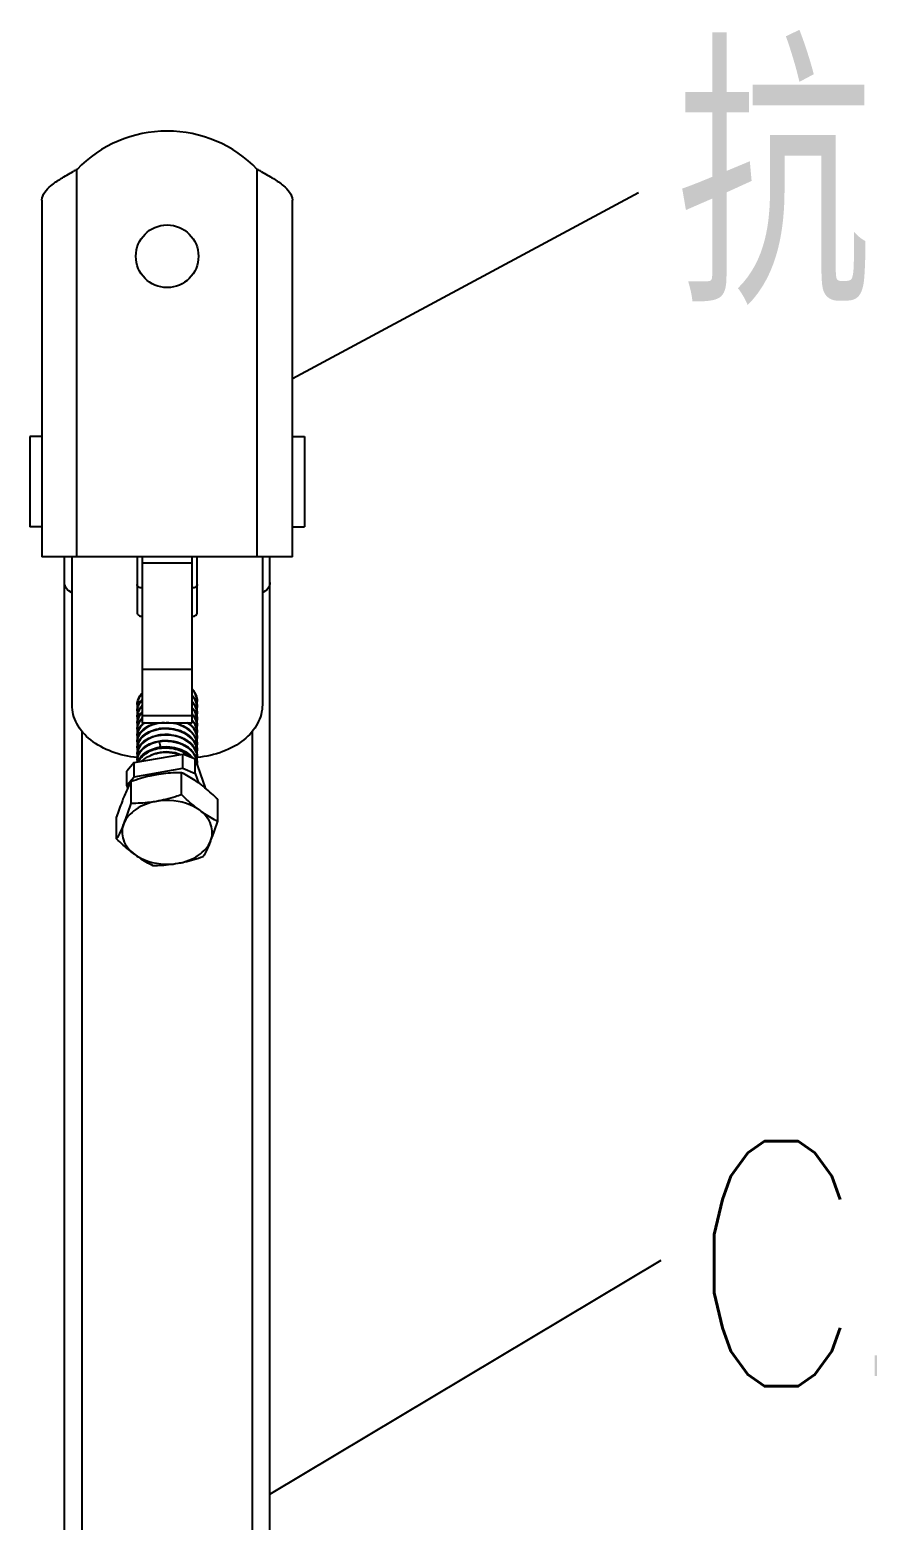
# Model space of a CAD drawing. Extents: x 27938 to 1507990, y 110129 to 923079.
# Drawn here: x 669688 to 671055, y 359780 to 362213 of the extents above; entities that cross this region are included whole.
import ezdxf

# ---------------------------------------------------------------- set-up
doc = ezdxf.new("R2010")
doc.units = 0
doc.header["$LTSCALE"] = 1000
doc.header["$MEASUREMENT"] = 0
doc.layers.add('W_DIM', color=4, linetype='Continuous')
doc.styles.get("Standard").update_dxf_attribs({"font": 'gbenor.shx', "bigfont": 'gbcbig.shx'})
doc.styles.add('wwp100', font='txt.shx', dxfattribs={"width": 0.7, "height": 400, "bigfont": 'hztxt.shx'})
doc.dimstyles.get("Standard").update_dxf_attribs({"dimtxt": 0.18, "dimasz": 0.18, "dimexe": 0.18, "dimexo": 0.0625, "dimgap": 0.09, "dimtad": 0, "dimtih": 1, "dimtoh": 1, "dimdec": 4, "dimzin": 0, "dimdsep": 46, "dimtxsty": 'Standard', "dimcen": 0.09, "dimadec": 0, "dimazin": 0, "dimtfac": 1, "dimtdec": 4, "dimtofl": 0, "dimtmove": 0, "dimatfit": 3, "dimfxl": 1, "dimtolj": 1, "dimtzin": 0, "dimarcsym": 0})

msp = doc.modelspace()

# ---------------------------------------------------------------- linework, layer by layer
for p, q in [((669764.7, 361352.6), (669764.7, 361985.1)), ((670059.1, 361352.6), (670059.1, 361985.1)), ((669707.5, 361935.1), (669707.5, 361352.6)), ((670116.4, 361352.6), (670116.4, 361935.1)), ((669707.5, 361548.9), (669687.7, 361548.9)), ((669687.7, 361548.9), (669687.7, 361401.7)), ((670116.4, 361548.9), (670136.2, 361548.9)), ((670136.2, 361548.9), (670136.2, 361401.7)), ((669707.5, 361401.7), (669687.7, 361401.7)), ((670116.4, 361401.7), (670136.2, 361401.7)), ((670116.4, 361352.6), (669707.5, 361352.6)), ((669744.3, 358782.2), (669744.3, 361352.6)), ((669756.6, 361111), (669756.6, 361352.6)), ((669862.9, 361352.6), (669862.9, 361261.3)), ((669871.1, 361352.6), (669871.1, 361081.7)), ((669871.1, 361342.7), (669952.8, 361342.7)), ((669952.8, 361081.7), (669952.8, 361352.6)), ((669961, 361261.3), (669961, 361352.6)), ((670067.3, 361352.6), (670067.3, 361111)), ((670079.6, 358782.2), (670079.6, 361352.6)), ((669871.1, 361169.2), (669952.8, 361169.2)), ((669871.1, 361093.6), (669952.8, 361093.6)), ((669871.1, 361081.7), (669952.8, 361081.7)), ((669772.9, 358903.1), (669772.9, 361068.2)), ((669898.8, 361050.5), (669900.8, 361042.1)), ((670051, 358903.1), (670051, 361068.2)), ((669858.3, 361016.7), (669937.7, 361030.6)), ((669957.5, 361022.2), (669937.7, 361030.6)), ((669937.7, 361007.5), (669937.7, 361030.6)), ((669858.3, 361016.7), (669846.3, 361002.7)), ((669846.3, 360979.6), (669846.3, 361002.7)), ((669858.3, 360993.6), (669858.3, 361016.7)), ((669858.3, 360993.6), (669937.7, 361007.5)), ((669935.5, 360964.3), (669935.5, 361000.2)), ((669937.7, 361007.5), (669957.5, 360999)), ((669957.5, 361022.2), (669973.9, 360975.3)), ((669957.5, 360999), (669957.5, 361022.2)), ((669957.5, 360999), (669962.8, 360983.8)), ((669846.3, 360979.6), (669858.3, 360993.6)), ((669847.8, 360975.4), (669846.3, 360979.6)), ((669853, 360949.9), (669853, 360985.7)), ((669994.4, 360921), (669994.4, 360956.8)), ((669829.4, 360892.1), (669829.4, 360928))]:
    msp.add_line(p, q)
msp.add_circle((669911.9, 361843.3), 51.1)
for centre, radius, start, end in [((669911.9, 361843.3), 204.4, 43.9455, 136.0545), ((669917.6, 361697.7), 325.5, 117.9978, 119.2622), ((669906.3, 361697.7), 325.5, 60.7378, 62.0022), ((669924.2, 361110), 38.3, 41.2696, 41.5925), ((669924.5, 361111.6), 37.9, 39.7045, 41.528), ((669931.9, 361114.8), 29.1, 18.4603, 20.6754), ((669932.4, 361116.3), 28.6, 15.9619, 18.4588), ((669885.2, 361110.3), 22.3, 176.7735, 180.0108), ((669885.4, 361110.3), 22.6, 180.0526, 191.0446), ((669885.2, 361100.2), 22.3, 176.7894, 180.0075), ((669885.4, 361100.2), 22.6, 180.049, 190.9977), ((669894.9, 361095.9), 33.7, 135.4665, 138.8015), ((669894.9, 361085.8), 33.7, 135.4871, 138.7938), ((669894.9, 361075.7), 33.7, 135.4659, 138.8093), ((669931.9, 361104.7), 29.1, 18.4602, 20.6744), ((669931.9, 361094.6), 29.1, 18.4602, 20.6742), ((669932.4, 361106.1), 28.6, 15.9611, 18.4587), ((669932.4, 361096), 28.6, 15.9615, 18.4587), ((669933.9, 361115.3), 27.1, 350.0725, 359.9827), ((669933.9, 361105.2), 27.1, 350.1241, 359.9724), ((669934.1, 361115.3), 26.9, 2.6981, 5.2477), ((669934.1, 361115.3), 26.9, 0.008, 2.6973), ((669934.1, 361105.2), 26.9, 359.9975, 2.695), ((669934.1, 361095.1), 26.9, 0.011, 2.6839), ((669885.2, 361090), 22.3, 176.785, 179.9983), ((669885.4, 361090.1), 22.6, 180.0405, 191.0531), ((669885.2, 361079.9), 22.3, 176.7769, 180.0081), ((669885.4, 361079.9), 22.6, 180.0497, 191.0016), ((669894.9, 361065.6), 33.7, 135.4702, 138.7951), ((669895.7, 361054.8), 34.7, 132.2645, 138.752), ((669897.8, 361052.4), 37.8, 129.2284, 132.3075), ((669909.3, 361018.7), 54.3, 98.9818, 101.0323), ((669924.8, 361071.3), 37.5, 38.3867, 41.6033), ((669924.5, 361069.8), 37.9, 39.969, 41.5624), ((669925, 361060.1), 37.3, 37.6353, 41.5837), ((669931.9, 361084.5), 29.1, 18.4603, 20.6751), ((669931.9, 361074.4), 29.1, 18.4602, 20.6743), ((669931.9, 361064.2), 29.1, 18.4602, 20.6747), ((669932.4, 361085.9), 28.6, 15.9624, 18.4588), ((669932.4, 361075.8), 28.6, 15.9612, 18.4587), ((669932.4, 361065.7), 28.6, 15.9616, 18.4587), ((669933.9, 361095.1), 27.1, 350.1633, 359.9862), ((669933.9, 361085), 27.1, 350.0816, 359.9797), ((669933.9, 361074.9), 27.1, 350.141, 359.976), ((669934.1, 361085), 26.9, 2.6985, 5.2581), ((669934.1, 361085), 26.9, 0.005, 2.6978), ((669934.1, 361074.9), 26.9, 0.0011, 2.692), ((669885.2, 361069.8), 22.3, 176.7867, 180.0021), ((669885.4, 361069.8), 22.6, 180.0437, 191.0051), ((669885.2, 361059.7), 22.3, 176.7795, 180.0015), ((669885.4, 361059.7), 22.6, 180.0437, 191.062), ((669885.2, 361049.6), 22.3, 176.7801, 180.0075), ((669885.4, 361049.6), 22.6, 180.049, 190.9954), ((669909.3, 361008.3), 54.6, 99.0333, 99.9567), ((669909.7, 361004.9), 58.1, 82.211, 82.5185), ((669931.9, 361054.1), 29.1, 18.4603, 20.6749), ((669931.9, 361044), 29.1, 18.4602, 20.6741), ((669932.4, 361055.5), 28.6, 15.9612, 18.4587), ((669932.3, 361045.4), 28.8, 18.117, 18.456), ((669932.5, 361045.4), 28.6, 15.9641, 18.119), ((669933.9, 361064.8), 27.1, 350.0747, 359.9827), ((669933.9, 361054.6), 27.1, 350.395, 359.9755), ((669934.1, 361064.7), 26.9, 2.6886, 5.2518), ((669934.1, 361064.7), 26.9, 0.008, 2.6878), ((669934.1, 361054.6), 26.9, 0.0004, 2.6959), ((669885.2, 361039.4), 22.3, 176.7856, 179.9966), ((669885.4, 361039.5), 22.6, 180.0384, 191.0179), ((669885.2, 361029.3), 22.3, 176.7743, 180.0077), ((669885.4, 361029.3), 22.6, 180.0498, 191.0645), ((669909.2, 360988.9), 53.8, 100.5055, 101.18), ((669909.4, 360976.7), 65.9, 97.4386, 99.2614), ((669909.3, 360988.4), 54.3, 98.9052, 100.5042), ((669931.9, 361033.9), 29.1, 18.4602, 20.6754), ((669931.9, 361023.8), 29.1, 18.4602, 20.6746), ((669931.8, 361013.6), 29.3, 18.4202, 20.7394), ((669932.4, 361035.3), 28.6, 15.9619, 18.4587), ((669932.4, 361025.2), 28.6, 15.9611, 18.4587), ((669932.5, 361015.1), 28.6, 15.8298, 18.459), ((669933.9, 361044.5), 27.1, 350.1504, 359.9814), ((669933.9, 361034.4), 27.1, 350.0711, 359.9827), ((669933.9, 361024.3), 27.1, 350.1078, 359.9722), ((669934.1, 361034.4), 26.9, 2.6938, 5.2451), ((669934.1, 361044.5), 26.9, 0.0063, 2.6857), ((669934.1, 361034.4), 26.9, 0.008, 2.693), ((669934.1, 361024.3), 26.9, 359.9973, 2.6949), ((669885.2, 361019.2), 22.3, 176.7845, 184.2112), ((669934, 361014.1), 27, 2.8574, 5.2194), ((669934, 361014.1), 27, 0.0081, 2.8567), ((669934, 361014.1), 27.1, 356.5315, 0.0065)]:
    msp.add_arc(centre, radius, start, end)
for points, knots in [([(669707.5, 361935.1), (669707.5, 361944.2), (669720.1, 361958), (669739.1, 361970.7), (669751.7, 361977.9), (669758.4, 361981.7)], [0, 0, 0, 0, 0.388881, 0.673899, 1, 1, 1, 1]), ([(670065.4, 361981.7), (670072.1, 361977.9), (670084.8, 361970.7), (670103.8, 361958), (670116.4, 361944.2), (670116.4, 361935.1)], [0, 0, 0, 0, 0.326101, 0.611119, 1, 1, 1, 1]), ([(669756.5, 361293.9), (669753.1, 361295.6), (669747, 361300), (669744.3, 361307.2), (669744.3, 361310.5)], [0, 0, 0, 0, 0.538137, 1, 1, 1, 1]), ([(669871.1, 361301.8), (669869, 361301.8), (669865.3, 361302.6), (669862.9, 361306), (669862.9, 361307.6)], [0, 0, 0, 0, 0.559761, 1, 1, 1, 1]), ([(669961, 361307.6), (669961, 361306), (669958.6, 361302.6), (669954.8, 361301.8), (669952.8, 361301.8)], [0, 0, 0, 0, 0.440239, 1, 1, 1, 1]), ([(670079.6, 361310.5), (670079.6, 361307.2), (670076.8, 361300), (670070.8, 361295.6), (670067.4, 361293.9)], [0, 0, 0, 0, 0.461863, 1, 1, 1, 1]), ([(669862.9, 361261.3), (669862.9, 361259.7), (669865.3, 361256.3), (669869, 361255.5), (669871.1, 361255.5)], [0, 0, 0, 0, 0.440239, 1, 1, 1, 1]), ([(669952.8, 361255.5), (669954.8, 361255.5), (669958.6, 361256.3), (669961, 361259.7), (669961, 361261.3)], [0, 0, 0, 0, 0.559761, 1, 1, 1, 1]), ([(669862.9, 361111.5), (669862.9, 361114.8), (669864.4, 361121.6), (669868.5, 361127.1), (669870.9, 361129.6)], [0, 0, 0, 0, 0.479607, 1, 1, 1, 1]), ([(669870.9, 361128.4), (669868.6, 361126), (669864.8, 361120.9), (669863.1, 361114.6), (669862.9, 361111.5)], [0, 0, 0, 0, 0.520009, 1, 1, 1, 1]), ([(669952.9, 361126.5), (669953.6, 361125.7), (669956.4, 361122.3), (669958.5, 361118.3), (669959.6, 361115.2)], [0, 0, 0, 0, 0.25985, 1, 1, 1, 1]), ([(669959.2, 361115), (669958.8, 361115.9), (669957.2, 361119.6), (669954.9, 361123), (669952.9, 361125.3)], [0, 0, 0, 0, 0.242549, 1, 1, 1, 1]), ([(669959.2, 361125.1), (669958.9, 361126), (669957.3, 361129.7), (669955, 361133), (669953, 361135.3)], [0, 0, 0, 0, 0.242679, 1, 1, 1, 1]), ([(669953.7, 361135.8), (669954.3, 361135), (669956.8, 361131.8), (669958.6, 361128.1), (669959.6, 361125.3)], [0, 0, 0, 0, 0.25881, 1, 1, 1, 1]), ([(669863.4, 361025), (669849.2, 361026.3), (669822, 361032.2), (669787, 361051), (669762.7, 361078), (669756.6, 361100.4), (669756.6, 361111)], [0, 0, 0, 0, 0.288185, 0.553327, 0.788006, 1, 1, 1, 1]), ([(669870.9, 361118.3), (669868.6, 361115.9), (669864.8, 361110.7), (669863.1, 361104.4), (669862.9, 361101.4)], [0, 0, 0, 0, 0.519993, 1, 1, 1, 1]), ([(669862.9, 361101.4), (669862.9, 361104.4), (669864.1, 361110.5), (669867.5, 361115.7), (669869.6, 361118.1)], [0, 0, 0, 0, 0.482588, 1, 1, 1, 1]), ([(669870.9, 361108.1), (669868.6, 361105.8), (669864.8, 361100.6), (669863.1, 361094.3), (669862.9, 361091.3)], [0, 0, 0, 0, 0.52002, 1, 1, 1, 1]), ([(669862.9, 361091.3), (669862.9, 361094.2), (669864.1, 361100.4), (669867.5, 361105.6), (669869.6, 361108)], [0, 0, 0, 0, 0.482583, 1, 1, 1, 1]), ([(669870.9, 361098), (669868.6, 361095.7), (669864.8, 361090.5), (669863.1, 361084.2), (669862.9, 361081.2)], [0, 0, 0, 0, 0.520002, 1, 1, 1, 1]), ([(669862.9, 361081.2), (669862.9, 361084.1), (669864.1, 361090.3), (669867.5, 361095.5), (669869.6, 361097.9)], [0, 0, 0, 0, 0.482587, 1, 1, 1, 1]), ([(669959.2, 361094.8), (669958.8, 361095.7), (669957.2, 361099.4), (669954.9, 361102.8), (669952.8, 361105.1)], [0, 0, 0, 0, 0.242544, 1, 1, 1, 1]), ([(669952.9, 361116.5), (669953.6, 361115.6), (669956.4, 361112.2), (669958.5, 361108.2), (669959.6, 361105.1)], [0, 0, 0, 0, 0.25988, 1, 1, 1, 1]), ([(669959.2, 361104.9), (669958.8, 361105.8), (669957.2, 361109.5), (669954.9, 361112.9), (669952.9, 361115.2)], [0, 0, 0, 0, 0.242552, 1, 1, 1, 1]), ([(669952.9, 361106.3), (669953.6, 361105.5), (669956.4, 361102), (669958.5, 361098.1), (669959.6, 361095)], [0, 0, 0, 0, 0.259876, 1, 1, 1, 1]), ([(670067.3, 361111), (670067.3, 361100.5), (670061.2, 361078.1), (670037.1, 361051.2), (670002.3, 361032.3), (669975.2, 361026.4), (669961, 361025)], [0, 0, 0, 0, 0.212085, 0.446759, 0.711828, 1, 1, 1, 1]), ([(669870.9, 361087.9), (669868.6, 361085.6), (669864.8, 361080.4), (669863.1, 361074.1), (669862.9, 361071.1)], [0, 0, 0, 0, 0.520001, 1, 1, 1, 1]), ([(669862.9, 361071.1), (669862.9, 361074), (669864.1, 361080.1), (669867.5, 361085.4), (669869.6, 361087.7)], [0, 0, 0, 0, 0.482586, 1, 1, 1, 1]), ([(669875.5, 361081.8), (669872, 361079.2), (669865.9, 361073.1), (669863.1, 361064.8), (669862.9, 361060.9)], [0, 0, 0, 0, 0.52908, 1, 1, 1, 1]), ([(669907.4, 361081.7), (669901.7, 361081.5), (669890.7, 361079.8), (669876.4, 361073.3), (669866.2, 361063.4), (669863.1, 361054.9), (669862.9, 361050.8)], [0, 0, 0, 0, 0.291873, 0.559175, 0.79302, 1, 1, 1, 1]), ([(669862.9, 361060.9), (669862.9, 361063.9), (669864.1, 361070), (669867.5, 361075.2), (669869.6, 361077.6)], [0, 0, 0, 0, 0.482585, 1, 1, 1, 1]), ([(669869.6, 361067.5), (669871.2, 361069.3), (669878.8, 361076.3), (669888.9, 361080.3), (669896.8, 361081.8)], [0, 0, 0, 0, 0.228177, 1, 1, 1, 1]), ([(669869.6, 361057.4), (669875, 361063.6), (669887.1, 361070.1), (669904.6, 361073.2), (669919, 361072.8), (669932.8, 361069.4), (669944.9, 361063.4), (669954.3, 361055), (669958.4, 361048), (669959.6, 361044.4)], [0, 0, 0, 0, 0.235001, 0.369196, 0.507414, 0.643709, 0.772807, 0.891505, 1, 1, 1, 1]), ([(669900.8, 361072.4), (669902.5, 361072.7), (669909.6, 361073.5), (669916.8, 361072.9), (669922.1, 361071.8)], [0, 0, 0, 0, 0.247797, 1, 1, 1, 1]), ([(669959.2, 361054.3), (669957.7, 361058.3), (669952.5, 361066.1), (669940.9, 361074.8), (669926.4, 361080.4), (669915.8, 361081.7), (669910.4, 361081.8)], [0, 0, 0, 0, 0.218898, 0.461373, 0.725247, 1, 1, 1, 1]), ([(669922.7, 361081.8), (669927, 361081), (669935.3, 361078.5), (669946.3, 361072.4), (669954.8, 361064.4), (669958.5, 361057.8), (669959.6, 361054.5)], [0, 0, 0, 0, 0.276521, 0.537648, 0.778453, 1, 1, 1, 1]), ([(669959.2, 361064.4), (669957.9, 361067.8), (669953.9, 361074.5), (669948, 361079.5), (669944.8, 361081.8)], [0, 0, 0, 0, 0.478395, 1, 1, 1, 1]), ([(669946.6, 361081.7), (669949.6, 361079.4), (669954.9, 361074.4), (669958.5, 361067.9), (669959.6, 361064.6)], [0, 0, 0, 0, 0.520421, 1, 1, 1, 1]), ([(669952.9, 361086.1), (669953.6, 361085.2), (669956.4, 361081.8), (669958.5, 361077.8), (669959.6, 361074.7)], [0, 0, 0, 0, 0.259878, 1, 1, 1, 1]), ([(669959.2, 361084.6), (669958.9, 361085.5), (669957.4, 361088.9), (669955.3, 361092), (669953.5, 361094.1)], [0, 0, 0, 0, 0.243219, 1, 1, 1, 1]), ([(669954.2, 361094.6), (669954.8, 361093.9), (669957, 361090.8), (669958.7, 361087.5), (669959.6, 361084.8)], [0, 0, 0, 0, 0.258068, 1, 1, 1, 1]), ([(669959.2, 361074.5), (669958.9, 361075.2), (669957.7, 361078.2), (669956, 361080.9), (669954.5, 361082.9)], [0, 0, 0, 0, 0.244171, 1, 1, 1, 1]), ([(669959.2, 361044.2), (669957.6, 361048.5), (669951.9, 361056.8), (669939.2, 361065.7), (669923.4, 361071), (669906.3, 361072.3), (669889.9, 361069.4), (669876, 361062.8), (669866, 361053.1), (669863.1, 361044.7), (669862.9, 361040.7)], [0, 0, 0, 0, 0.114222, 0.241564, 0.380183, 0.523375, 0.662466, 0.789658, 0.901085, 1, 1, 1, 1]), ([(669862.9, 361050.8), (669862.9, 361053.8), (669864.1, 361059.9), (669867.5, 361065.1), (669869.6, 361067.5)], [0, 0, 0, 0, 0.482588, 1, 1, 1, 1]), ([(669959.2, 361034), (669957.6, 361038.3), (669951.9, 361046.7), (669939.2, 361055.6), (669923.4, 361060.9), (669906.3, 361062.1), (669889.9, 361059.3), (669876, 361052.7), (669866, 361043), (669863.1, 361034.6), (669862.9, 361030.6)], [0, 0, 0, 0, 0.11422, 0.241557, 0.38018, 0.523371, 0.662464, 0.789655, 0.901082, 1, 1, 1, 1]), ([(669862.9, 361040.7), (669862.9, 361043.6), (669864.1, 361049.8), (669867.5, 361055), (669869.6, 361057.4)], [0, 0, 0, 0, 0.482586, 1, 1, 1, 1]), ([(669898.8, 361050.5), (669894, 361049.7), (669884.9, 361047.2), (669873.4, 361040.5), (669865.4, 361031.4), (669863.1, 361024), (669862.9, 361020.5)], [0, 0, 0, 0, 0.290521, 0.554658, 0.788516, 1, 1, 1, 1]), ([(669869.6, 361047.3), (669875, 361053.4), (669887.1, 361060), (669904.6, 361063.1), (669919, 361062.7), (669932.8, 361059.3), (669944.9, 361053.3), (669954.3, 361044.9), (669958.4, 361037.8), (669959.6, 361034.2)], [0, 0, 0, 0, 0.234995, 0.369193, 0.507415, 0.643708, 0.772808, 0.891506, 1, 1, 1, 1]), ([(669869.6, 361037.1), (669871.2, 361039), (669879.4, 361046.4), (669890.2, 361050.4), (669898.5, 361051.7)], [0, 0, 0, 0, 0.22749, 1, 1, 1, 1]), ([(669897.7, 361051.6), (669899.7, 361052), (669908.2, 361053.4), (669916.9, 361052.8), (669923.1, 361051.3)], [0, 0, 0, 0, 0.246468, 1, 1, 1, 1]), ([(669898.5, 361051.7), (669904.9, 361052.8), (669918, 361053.1), (669936.4, 361048.2), (669951.5, 361038.6), (669957.9, 361029.1), (669959.6, 361024.1)], [0, 0, 0, 0, 0.271171, 0.538307, 0.783282, 1, 1, 1, 1]), ([(669959.2, 361023.9), (669957.4, 361028.7), (669950.7, 361037.9), (669935.9, 361047.1), (669917.8, 361051.8), (669905, 361051.6), (669898.8, 361050.5)], [0, 0, 0, 0, 0.217951, 0.46337, 0.729831, 1, 1, 1, 1]), ([(669900.7, 361062.3), (669902.1, 361062.5), (669907.6, 361063.2), (669913.1, 361063), (669917.3, 361062.5)], [0, 0, 0, 0, 0.247252, 1, 1, 1, 1]), ([(669862.9, 361030.6), (669862.9, 361033.5), (669864.1, 361039.7), (669867.5, 361044.9), (669869.6, 361047.3)], [0, 0, 0, 0, 0.482586, 1, 1, 1, 1]), ([(669862.9, 361020.5), (669862.9, 361023.4), (669864.1, 361029.5), (669867.5, 361034.8), (669869.6, 361037.1)], [0, 0, 0, 0, 0.482589, 1, 1, 1, 1]), ([(669864.1, 361017.8), (669864.4, 361018.6), (669865.8, 361022), (669867.8, 361025), (669869.6, 361027)], [0, 0, 0, 0, 0.241445, 1, 1, 1, 1]), ([(669950, 361025.5), (669944.1, 361031.1), (669932.4, 361037.1), (669915.7, 361040.3), (669902.6, 361040.3), (669890.1, 361037.8), (669876.3, 361032), (669867.8, 361024.1), (669865, 361017.9)], [0, 0, 0, 0, 0.255096, 0.39268, 0.530602, 0.663916, 0.788307, 1, 1, 1, 1]), ([(669869.6, 361027), (669871.2, 361028.9), (669879.4, 361036.3), (669890.4, 361040.3), (669898.8, 361041.7)], [0, 0, 0, 0, 0.227377, 1, 1, 1, 1]), ([(669870.8, 361019), (669877.9, 361026.4), (669893.9, 361033.2), (669915.7, 361034), (669927.2, 361031.7), (669932.6, 361029.8)], [0, 0, 0, 0, 0.470214, 0.736055, 1, 1, 1, 1]), ([(669884.9, 361028.6), (669888.4, 361030.5), (669904.1, 361036.3), (669922.2, 361034.9), (669933.8, 361030)], [0, 0, 0, 0, 0.239303, 1, 1, 1, 1]), ([(669900.8, 361042), (669911, 361043.3), (669931, 361041.6), (669948.6, 361030.9), (669954.3, 361023.7)], [0, 0, 0, 0, 0.526254, 1, 1, 1, 1]), ([(669900.8, 361042.1), (669902.6, 361042.3), (669909.9, 361043.1), (669917.4, 361042.5), (669922.8, 361041.3)], [0, 0, 0, 0, 0.247915, 1, 1, 1, 1]), ([(669935.5, 361000.2), (669932.1, 361000.1), (669918.3, 360999.9), (669904.5, 360998.5), (669894.3, 360996.7)], [0, 0, 0, 0, 0.246121, 1, 1, 1, 1]), ([(669965, 360982.3), (669962.5, 360984), (669953.1, 360990.7), (669943.1, 360996.4), (669935.5, 361000.2)], [0, 0, 0, 0, 0.263099, 1, 1, 1, 1]), ([(669853, 360985.7), (669852, 360983.9), (669847.7, 360975.7), (669843.9, 360967.2), (669841.2, 360960.6)], [0, 0, 0, 0, 0.226572, 1, 1, 1, 1]), ([(669894.3, 360996.7), (669890.8, 360996.1), (669876.8, 360993.3), (669863.1, 360989.2), (669853, 360985.7)], [0, 0, 0, 0, 0.248499, 1, 1, 1, 1]), ([(669994.4, 360956.8), (669992, 360959.2), (669982.6, 360968.1), (669972.7, 360976.6), (669965, 360982.3)], [0, 0, 0, 0, 0.257895, 1, 1, 1, 1]), ([(669841.2, 360960.6), (669840.2, 360958.1), (669836, 360947.4), (669832.2, 360936.4), (669829.4, 360928)], [0, 0, 0, 0, 0.233658, 1, 1, 1, 1]), ([(669894.3, 360953.3), (669888.2, 360952.3), (669876.5, 360949.1), (669860.9, 360941.1), (669848.7, 360930.6), (669843.1, 360921.8), (669841.2, 360917.3)], [0, 0, 0, 0, 0.27851, 0.540172, 0.780428, 1, 1, 1, 1]), ([(669894.3, 360953.3), (669890.8, 360952.7), (669877.2, 360950.7), (669863.3, 360949.9), (669853, 360949.9)], [0, 0, 0, 0, 0.254083, 1, 1, 1, 1]), ([(669935.5, 360964.3), (669932.1, 360963.1), (669918.6, 360958.7), (669904.8, 360955.2), (669894.3, 360953.3)], [0, 0, 0, 0, 0.251163, 1, 1, 1, 1]), ([(669965, 360938.9), (669960.4, 360942.3), (669938.8, 360954.2), (669912.7, 360956.5), (669894.3, 360953.3)], [0, 0, 0, 0, 0.235366, 1, 1, 1, 1]), ([(669965, 360938.9), (669962.5, 360940.7), (669952.2, 360948.7), (669942.6, 360957.4), (669935.5, 360964.3)], [0, 0, 0, 0, 0.240981, 1, 1, 1, 1]), ([(669841.2, 360917.3), (669842.3, 360919.8), (669846.5, 360930.5), (669850.3, 360941.5), (669853, 360949.9)], [0, 0, 0, 0, 0.233658, 1, 1, 1, 1]), ([(669982.7, 360888.4), (669984.4, 360892.6), (669986.4, 360901.8), (669984.1, 360915.8), (669976.7, 360928.8), (669969.2, 360935.8), (669965, 360938.9)], [0, 0, 0, 0, 0.238229, 0.47528, 0.726056, 1, 1, 1, 1]), ([(669965, 360938.9), (669967.4, 360937.1), (669976.8, 360930.5), (669986.9, 360924.8), (669994.4, 360921)], [0, 0, 0, 0, 0.263099, 1, 1, 1, 1]), ([(669841.2, 360917.3), (669840.3, 360914.9), (669836.7, 360906.4), (669832.6, 360898), (669829.4, 360892.1)], [0, 0, 0, 0, 0.275005, 1, 1, 1, 1]), ([(669841.2, 360917.3), (669839.5, 360913), (669837.5, 360903.9), (669839.8, 360889.8), (669847.2, 360876.8), (669854.7, 360869.9), (669858.9, 360866.7)], [0, 0, 0, 0, 0.238229, 0.47528, 0.726056, 1, 1, 1, 1]), ([(669982.7, 360888.4), (669983.7, 360890.9), (669987.9, 360901.6), (669991.7, 360912.6), (669994.4, 360921)], [0, 0, 0, 0, 0.233658, 1, 1, 1, 1]), ([(669858.9, 360866.7), (669856.4, 360868.6), (669846.1, 360876.5), (669836.5, 360885.3), (669829.4, 360892.1)], [0, 0, 0, 0, 0.240981, 1, 1, 1, 1]), ([(669929.6, 360852.3), (669935.7, 360853.4), (669947.4, 360856.5), (669962.9, 360864.5), (669975.2, 360875.1), (669980.8, 360883.9), (669982.7, 360888.4)], [0, 0, 0, 0, 0.27851, 0.540172, 0.780428, 1, 1, 1, 1]), ([(669982.7, 360888.4), (669981.7, 360886), (669978.1, 360877.5), (669974, 360869.2), (669970.9, 360863.3)], [0, 0, 0, 0, 0.275005, 1, 1, 1, 1]), ([(669858.9, 360866.7), (669861.3, 360864.9), (669870.8, 360858.3), (669880.8, 360852.6), (669888.4, 360848.8)], [0, 0, 0, 0, 0.263099, 1, 1, 1, 1]), ([(669858.9, 360866.7), (669863.5, 360863.3), (669885, 360851.4), (669911.2, 360849.1), (669929.6, 360852.3)], [0, 0, 0, 0, 0.235366, 1, 1, 1, 1]), ([(669929.6, 360852.3), (669933.1, 360852.9), (669947.1, 360855.7), (669960.7, 360859.8), (669970.9, 360863.3)], [0, 0, 0, 0, 0.248499, 1, 1, 1, 1]), ([(669888.4, 360848.8), (669891.8, 360848.8), (669905.6, 360849.1), (669919.4, 360850.5), (669929.6, 360852.3)], [0, 0, 0, 0, 0.246121, 1, 1, 1, 1])]:
    msp.add_open_spline(points, degree=3, knots=knots)
for points in [[(669960.9, 361117.8), (669960.7, 361119.9), (669960.2, 361122), (669959.6, 361124.1)], [(669959.9, 361124.1), (669960.6, 361121.7), (669961, 361119.1), (669961, 361116.6)], [(669961, 361106.5), (669960.9, 361109), (669960.4, 361111.5), (669959.6, 361113.9)], [(669961, 361096.4), (669960.9, 361098.9), (669960.4, 361101.4), (669959.6, 361103.8)], [(669959.9, 361114), (669960.6, 361111.6), (669961, 361109), (669961, 361106.5)], [(669959.9, 361103.9), (669960.6, 361101.5), (669961, 361098.9), (669961, 361096.4)], [(669960.9, 361087.4), (669960.7, 361089.6), (669960.2, 361091.7), (669959.6, 361093.7)], [(669961, 361076.1), (669960.9, 361078.6), (669960.4, 361081.2), (669959.6, 361083.6)], [(669960.9, 361067.2), (669960.7, 361069.3), (669960.2, 361071.4), (669959.6, 361073.5)], [(669959.9, 361093.8), (669960.6, 361091.3), (669961, 361088.8), (669961, 361086.2)], [(669959.9, 361083.6), (669960.6, 361081.2), (669961, 361078.7), (669961, 361076.1)], [(669959.9, 361073.5), (669960.6, 361071.1), (669961, 361068.5), (669961, 361066)], [(669961, 361055.9), (669960.9, 361058.4), (669960.4, 361060.9), (669959.6, 361063.3)], [(669961, 361045.8), (669960.9, 361048.3), (669960.4, 361050.8), (669959.6, 361053.2)], [(669959.9, 361063.4), (669960.6, 361061), (669961, 361058.4), (669961, 361055.9)], [(669959.9, 361053.3), (669960.6, 361050.9), (669961, 361048.3), (669961, 361045.8)], [(669960.9, 361036.8), (669960.7, 361039), (669960.2, 361041.1), (669959.6, 361043.1)], [(669961, 361025.5), (669960.9, 361028.1), (669960.4, 361030.6), (669959.6, 361033)], [(669959.9, 361043.2), (669960.6, 361040.7), (669961, 361038.2), (669961, 361035.6)], [(669959.9, 361033.1), (669960.6, 361030.6), (669961, 361028.1), (669961, 361025.5)], [(669960.9, 361016.5), (669960.7, 361018.6), (669960.2, 361020.8), (669959.6, 361022.8)], [(669960, 361022.9), (669960.6, 361020.5), (669961, 361017.9), (669961, 361015.4)]]:
    msp.add_open_spline(points, degree=3)

# ---------------------------------------------------------------- texts
at = {"layer": 'W_DIM', "color": 7, "style": 'wwp100', "width": 0.8}
for s, p in [('抗震连接座A', (670742.8, 361767.1)), ('C型槽钢', (670763.7, 359998.4))]:
    msp.add_text(s, height=400, dxfattribs=at).set_placement(p)

# ---------------------------------------------------------------- leaders
for points in [[(670116.4, 361643.8), (670681.6, 361947.2)], [(670079.6, 359822.4), (670718.2, 360204.2)]]:
    msp.add_leader(points, dimstyle='Standard', override={"dimgap": 20})

doc.saveas('drawing.dxf')
